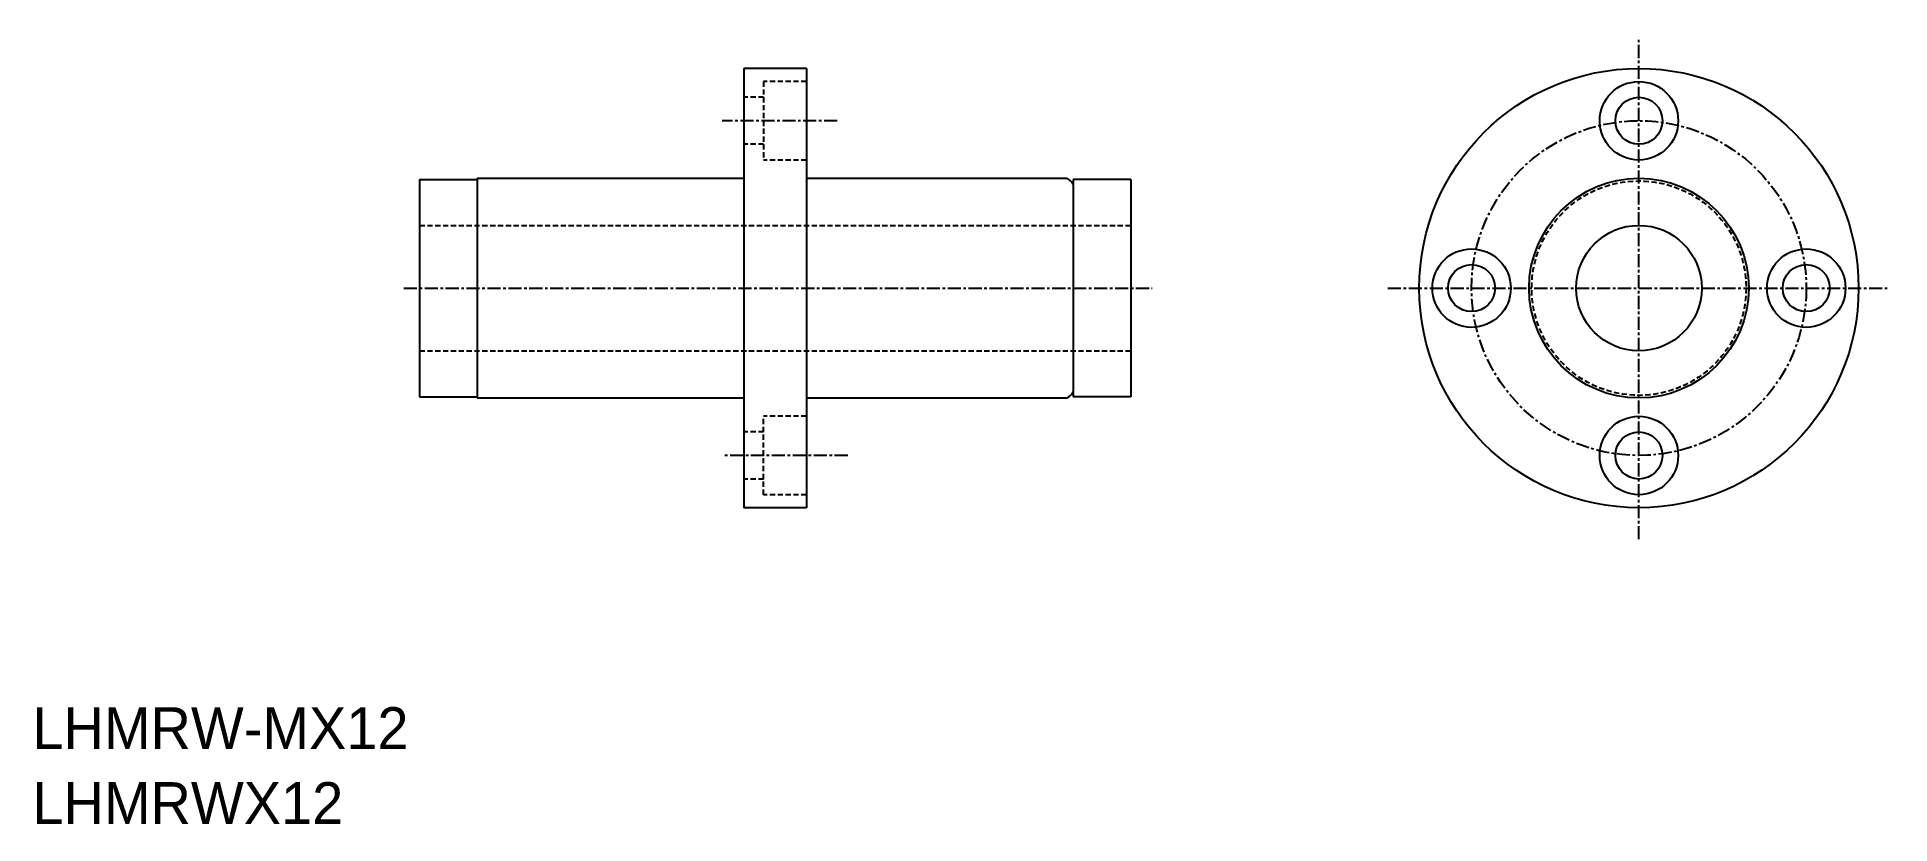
# Model space of a CAD drawing. Extents: x 49 to 226, y 54 to 129.
import ezdxf

# ---------------------------------------------------------------- set-up
doc = ezdxf.new("R2010")
doc.units = 0
doc.linetypes.add('CENTER', pattern=[2, 1.25, -0.25, 0.25, -0.25])
doc.linetypes.add('DASHED', pattern=[0.75, 0.5, -0.25])
doc.layers.get('0').update_dxf_attribs({"linetype": 'CONTINUOUS'})
doc.layers.add('CENTER', color=1, linetype='CENTER')

msp = doc.modelspace()

# ---------------------------------------------------------------- linework, layer by layer
at = {"color": 7, "linetype": 'CONTINUOUS'}
for p, q in [((116.48, 125.78), (116.48, 83.78)), ((122.48, 125.78), (116.48, 125.78)), ((122.48, 125.78), (122.48, 83.78)), ((85.48, 115.18), (90.98, 115.18)), ((85.48, 115.18), (85.48, 94.38)), ((90.98, 115.28), (116.48, 115.28)), ((90.98, 115.28), (90.98, 94.28)), ((122.48, 115.28), (147.38, 115.28)), ((153.48, 115.18), (147.98, 115.18)), ((147.98, 115.18), (147.98, 94.38)), ((153.48, 115.18), (153.48, 94.38)), ((85.48, 94.38), (90.98, 94.38)), ((90.98, 94.28), (116.48, 94.28)), ((122.48, 94.28), (147.38, 94.28)), ((153.48, 94.38), (147.98, 94.38)), ((122.48, 83.78), (116.48, 83.78))]:
    msp.add_line(p, q, dxfattribs=at)
at = {"color": 3, "linetype": 'DASHED'}
for p, q in [((122.48, 124.53), (118.38, 124.53)), ((118.38, 124.53), (118.38, 117.03)), ((118.38, 123.03), (116.48, 123.03)), ((118.38, 118.53), (116.48, 118.53)), ((122.48, 117.03), (118.38, 117.03)), ((85.48, 110.78), (153.48, 110.78)), ((85.48, 98.78), (153.48, 98.78)), ((122.48, 92.53), (118.38, 92.53)), ((118.38, 85.03), (118.38, 92.53)), ((118.38, 91.03), (116.48, 91.03)), ((118.38, 86.53), (116.48, 86.53)), ((122.48, 85.03), (118.38, 85.03))]:
    msp.add_line(p, q, dxfattribs=at)
at = {"color": 7, "linetype": 'CONTINUOUS'}
for centre, radius in [((202.07, 104.78), 21), ((202.07, 120.78), 3.75), ((202.07, 120.78), 2.25), ((202.07, 104.78), 10.5), ((202.07, 104.78), 6), ((186.07, 104.78), 3.75), ((218.07, 104.78), 3.75), ((186.07, 104.78), 2.25), ((218.07, 104.78), 2.25), ((202.07, 88.78), 3.75), ((202.07, 88.78), 2.25)]:
    msp.add_circle(centre, radius, dxfattribs=at)
at = {"color": 3, "linetype": 'DASHED'}
msp.add_circle((202.07, 104.78), 10.25, dxfattribs=at)
at = {"color": 7, "linetype": 'CONTINUOUS'}
for centre, start, end in [((146.83, 114.11), 27.7958, 64.6683), ((146.83, 95.46), 295.3317, 332.2042)]:
    msp.add_arc(centre, 1.3, start, end, dxfattribs=at)
at = {"layer": 'CENTER', "color": 1, "linetype": 'CENTER'}
for p, q in [((202.07, 80.78), (202.07, 128.78)), ((125.42, 120.78), (114.42, 120.78)), ((83.98, 104.78), (155.53, 104.78)), ((178.07, 104.78), (226.07, 104.78)), ((126.42, 88.78), (114.42, 88.78))]:
    msp.add_line(p, q, dxfattribs=at)
msp.add_circle((202.07, 104.78), 16, dxfattribs=at)

# ---------------------------------------------------------------- texts
at = {"color": 7, "linetype": 'CONTINUOUS'}
for s, p in [('LHMRW-MX12', (48.47, 60.71)), ('LHMRWX12', (48.47, 53.55))]:
    msp.add_text(s, height=4, dxfattribs=at).set_placement(p)

doc.saveas('drawing.dxf')
